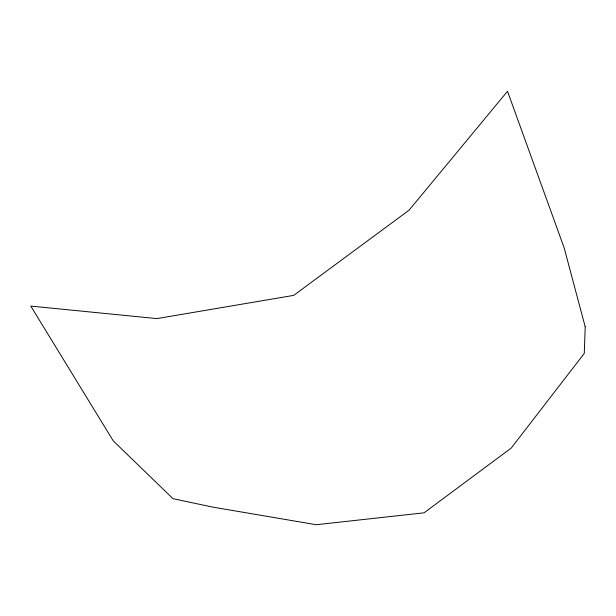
<?xml version="1.0" encoding="UTF-8"?>
<svg xmlns="http://www.w3.org/2000/svg" width="616" height="616" viewBox="0 0 616 616"><rect width="100%" height="100%" fill="white"/><g stroke="black" fill="none" stroke-linecap="round" stroke-linejoin="round"><path stroke-width="0.92" d="M585.2 326.78L584.284 353.384L511.218 448.086L424.062 512.82L316.254 524.724L212.759 507.107L173.004 498.675L113.275 440.91L30.8 306.09L156.895 318.595L293.678 295.387L409.093 210.172L507.507 91.276L564.187 247.948L585.2 326.78"/></g></svg>
